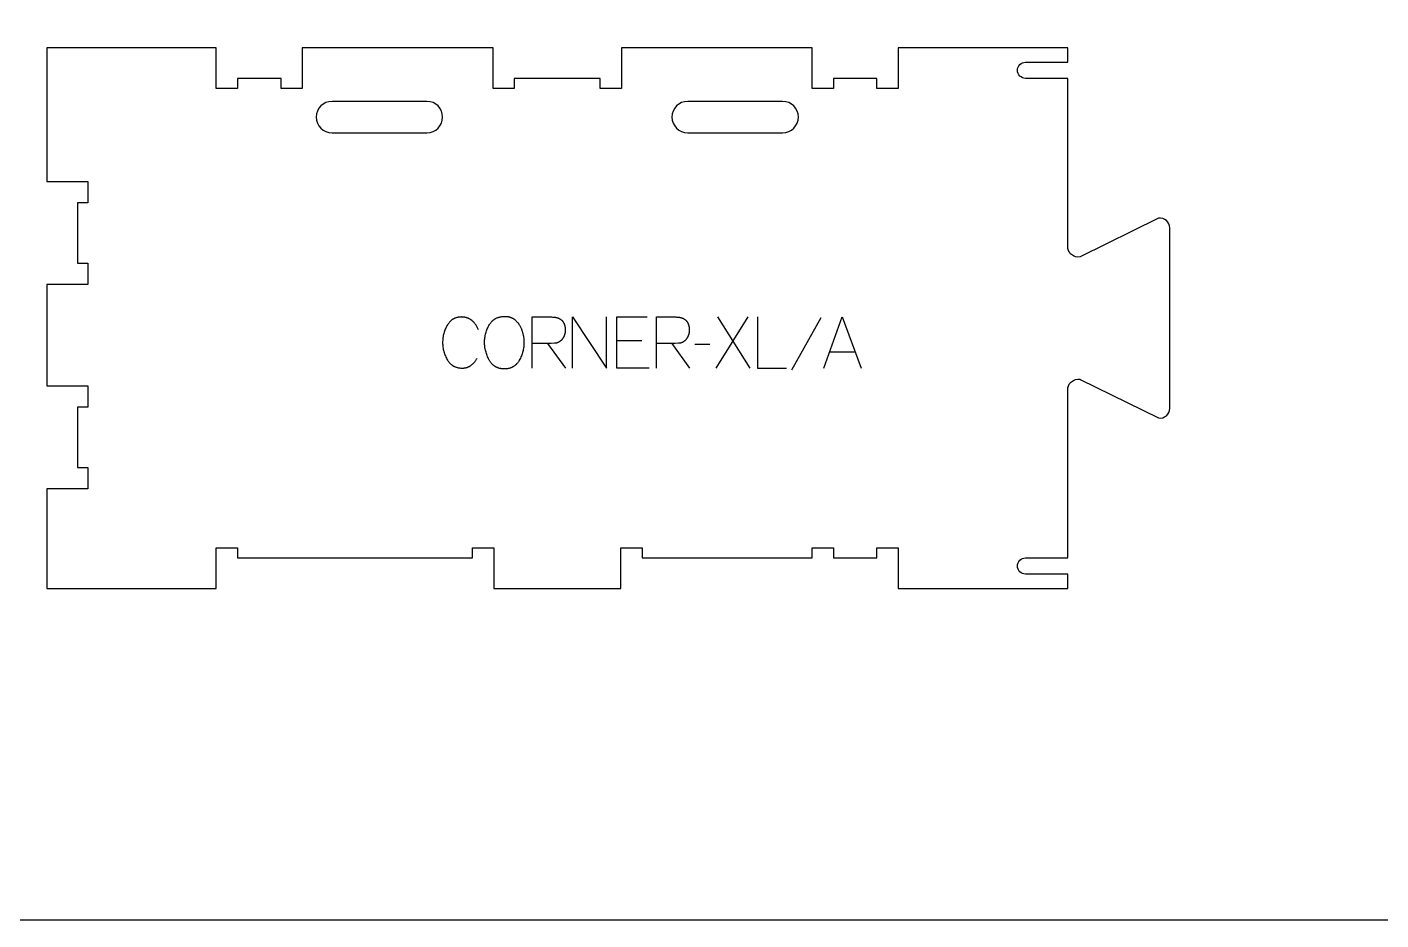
# Model space of a CAD drawing. Extents: x -31012 to -27828, y -17593 to -11999.
# Drawn here: x -29955 to -29159, y -15102 to -14578 of the extents above; entities that cross this region are included whole.
import ezdxf

# ---------------------------------------------------------------- set-up
doc = ezdxf.new("R2010")
doc.units = 0
for name, color, linetype in [('0_SHEET_SPRUCEPLY_2440X122', 1, 'CONTINUOUS'), ('1_ANYTOOL_1MMDEEP_LABELS_S', 2, 'CONTINUOUS'), ('3_ANYTOOL_CUTTHROUGH_INSID', 4, 'CONTINUOUS'), ('4_ANYTOOL_CUTTHROUGH_OUTSI', 5, 'CONTINUOUS')]:
    doc.layers.add(name, color=color, linetype=linetype)

msp = doc.modelspace()

# ---------------------------------------------------------------- linework, layer by layer
at = {"layer": '0_SHEET_SPRUCEPLY_2440X122'}
msp.add_lwpolyline([(-30640.2, -13881.71), (-30640.2, -15101.71), (-28200.2, -15101.71), (-28200.2, -13881.71)], close=True, dxfattribs=at)
at = {"layer": '1_ANYTOOL_1MMDEEP_LABELS_S'}
for points in [[(-29689.54, -14755.27), (-29689.7, -14754.87), (-29689.87, -14754.47), (-29690.05, -14754.09), (-29690.24, -14753.71), (-29690.44, -14753.35), (-29690.65, -14752.99), (-29690.87, -14752.64), (-29691.1, -14752.3), (-29691.34, -14751.97), (-29691.59, -14751.64), (-29691.85, -14751.33), (-29692.12, -14751.02), (-29692.4, -14750.73), (-29692.69, -14750.44), (-29692.99, -14750.16), (-29693.29, -14749.89), (-29693.45, -14749.76), (-29693.61, -14749.64), (-29693.77, -14749.51), (-29693.94, -14749.4), (-29694.1, -14749.28), (-29694.27, -14749.17), (-29694.44, -14749.07), (-29694.62, -14748.96), (-29694.79, -14748.87), (-29694.97, -14748.77), (-29695.15, -14748.68), (-29695.33, -14748.6), (-29695.51, -14748.52), (-29695.7, -14748.44), (-29695.89, -14748.37), (-29696.07, -14748.3), (-29696.27, -14748.24), (-29696.46, -14748.18), (-29696.66, -14748.12), (-29696.86, -14748.07), (-29697.06, -14748.02), (-29697.26, -14747.98), (-29697.46, -14747.94), (-29697.67, -14747.9), (-29697.88, -14747.87), (-29698.09, -14747.85), (-29698.3, -14747.82), (-29698.52, -14747.8), (-29698.74, -14747.79), (-29698.96, -14747.78), (-29699.18, -14747.77), (-29699.4, -14747.77), (-29699.74, -14747.78), (-29700.08, -14747.79), (-29700.41, -14747.81), (-29700.74, -14747.84), (-29701.06, -14747.89), (-29701.38, -14747.94), (-29701.69, -14748), (-29702, -14748.06), (-29702.3, -14748.14), (-29702.59, -14748.23), (-29702.88, -14748.33), (-29703.17, -14748.43), (-29703.44, -14748.55), (-29703.58, -14748.61), (-29703.72, -14748.67), (-29703.85, -14748.73), (-29703.99, -14748.8), (-29704.12, -14748.87), (-29704.25, -14748.94), (-29704.38, -14749.02), (-29704.51, -14749.1), (-29704.63, -14749.17), (-29704.76, -14749.26), (-29704.88, -14749.34), (-29705.01, -14749.43), (-29705.13, -14749.51), (-29705.25, -14749.6), (-29705.49, -14749.79), (-29705.72, -14749.99), (-29705.94, -14750.2), (-29706.16, -14750.41), (-29706.38, -14750.64), (-29706.59, -14750.87), (-29706.79, -14751.11), (-29706.99, -14751.36), (-29707.19, -14751.63), (-29707.38, -14751.9), (-29707.56, -14752.18), (-29707.74, -14752.46), (-29708.08, -14753.05), (-29708.4, -14753.65), (-29708.69, -14754.26), (-29708.97, -14754.87), (-29709.22, -14755.49), (-29709.45, -14756.11), (-29709.66, -14756.75), (-29709.84, -14757.39), (-29710.01, -14758.03), (-29710.15, -14758.69), (-29710.27, -14759.35), (-29710.37, -14760.02), (-29710.45, -14760.7), (-29710.5, -14761.38), (-29710.53, -14762.07), (-29710.54, -14762.77), (-29710.53, -14763.47), (-29710.5, -14764.16), (-29710.44, -14764.84), (-29710.37, -14765.52), (-29710.27, -14766.19), (-29710.14, -14766.85), (-29710, -14767.51), (-29709.92, -14767.83), (-29709.83, -14768.15), (-29709.74, -14768.48), (-29709.64, -14768.8), (-29709.54, -14769.11), (-29709.43, -14769.43), (-29709.32, -14769.74), (-29709.2, -14770.06), (-29708.94, -14770.67), (-29708.66, -14771.29), (-29708.36, -14771.89), (-29708.04, -14772.49), (-29707.69, -14773.08), (-29707.51, -14773.37), (-29707.33, -14773.65), (-29707.13, -14773.92), (-29706.94, -14774.18), (-29706.73, -14774.43), (-29706.52, -14774.67), (-29706.31, -14774.91), (-29706.09, -14775.13), (-29705.86, -14775.35), (-29705.63, -14775.55), (-29705.39, -14775.75), (-29705.27, -14775.85), (-29705.14, -14775.94), (-29705.02, -14776.03), (-29704.89, -14776.12), (-29704.77, -14776.2), (-29704.64, -14776.29), (-29704.51, -14776.37), (-29704.38, -14776.45), (-29704.24, -14776.52), (-29704.11, -14776.6), (-29703.97, -14776.67), (-29703.84, -14776.74), (-29703.56, -14776.87), (-29703.28, -14777), (-29702.99, -14777.11), (-29702.69, -14777.22), (-29702.39, -14777.31), (-29702.08, -14777.4), (-29701.77, -14777.48), (-29701.45, -14777.55), (-29701.13, -14777.61), (-29700.8, -14777.66), (-29700.46, -14777.7), (-29700.12, -14777.73), (-29699.77, -14777.75), (-29699.42, -14777.77), (-29699.06, -14777.77), (-29698.68, -14777.76), (-29698.3, -14777.75), (-29698.12, -14777.73), (-29697.93, -14777.71), (-29697.75, -14777.69), (-29697.57, -14777.67), (-29697.4, -14777.64), (-29697.22, -14777.61), (-29697.05, -14777.58), (-29696.88, -14777.54), (-29696.71, -14777.5), (-29696.54, -14777.46), (-29696.37, -14777.41), (-29696.21, -14777.36), (-29696.05, -14777.31), (-29695.89, -14777.26), (-29695.73, -14777.2), (-29695.57, -14777.13), (-29695.41, -14777.07), (-29695.26, -14777), (-29695.11, -14776.93), (-29694.96, -14776.85), (-29694.81, -14776.78), (-29694.67, -14776.7), (-29694.52, -14776.61), (-29694.38, -14776.52), (-29694.24, -14776.43), (-29694.1, -14776.34), (-29693.96, -14776.24), (-29693.83, -14776.14), (-29693.56, -14775.94), (-29693.31, -14775.72), (-29693.05, -14775.5), (-29692.8, -14775.27), (-29692.56, -14775.03), (-29692.32, -14774.79), (-29692.09, -14774.54), (-29691.86, -14774.28), (-29691.64, -14774.01), (-29691.42, -14773.74), (-29691.21, -14773.46), (-29691, -14773.17), (-29690.8, -14772.87), (-29690.61, -14772.57), (-29690.41, -14772.26), (-29690.23, -14771.94)], [(-29657.87, -14777.77), (-29657.87, -14747.77), (-29646.52, -14747.77), (-29646.03, -14747.78), (-29645.55, -14747.8), (-29645.32, -14747.82), (-29645.09, -14747.84), (-29644.87, -14747.86), (-29644.65, -14747.89), (-29644.43, -14747.93), (-29644.22, -14747.96), (-29644.01, -14748), (-29643.81, -14748.05), (-29643.61, -14748.09), (-29643.41, -14748.15), (-29643.22, -14748.2), (-29643.03, -14748.26), (-29642.84, -14748.32), (-29642.66, -14748.39), (-29642.49, -14748.46), (-29642.31, -14748.54), (-29642.14, -14748.62), (-29641.98, -14748.7), (-29641.82, -14748.78), (-29641.66, -14748.87), (-29641.5, -14748.97), (-29641.35, -14749.07), (-29641.21, -14749.17), (-29641.07, -14749.27), (-29640.93, -14749.38), (-29640.79, -14749.49), (-29640.66, -14749.61), (-29640.54, -14749.73), (-29640.41, -14749.86), (-29640.3, -14749.98), (-29640.18, -14750.12), (-29640.07, -14750.25), (-29639.96, -14750.39), (-29639.86, -14750.54), (-29639.76, -14750.68), (-29639.67, -14750.83), (-29639.57, -14750.99), (-29639.49, -14751.15), (-29639.4, -14751.31), (-29639.32, -14751.48), (-29639.25, -14751.65), (-29639.17, -14751.82), (-29639.11, -14752), (-29639.04, -14752.18), (-29638.98, -14752.37), (-29638.93, -14752.56), (-29638.87, -14752.75), (-29638.82, -14752.95), (-29638.78, -14753.15), (-29638.74, -14753.35), (-29638.7, -14753.56), (-29638.67, -14753.78), (-29638.64, -14753.99), (-29638.61, -14754.21), (-29638.59, -14754.44), (-29638.58, -14754.66), (-29638.55, -14755.13), (-29638.54, -14755.61), (-29638.55, -14755.79), (-29638.55, -14755.97), (-29638.56, -14756.14), (-29638.57, -14756.31), (-29638.59, -14756.49), (-29638.61, -14756.66), (-29638.63, -14756.83), (-29638.66, -14757), (-29638.69, -14757.17), (-29638.72, -14757.34), (-29638.75, -14757.5), (-29638.79, -14757.67), (-29638.84, -14757.83), (-29638.88, -14758), (-29638.94, -14758.16), (-29638.99, -14758.32), (-29639.05, -14758.49), (-29639.11, -14758.65), (-29639.17, -14758.81), (-29639.24, -14758.97), (-29639.31, -14759.12), (-29639.39, -14759.28), (-29639.46, -14759.44), (-29639.54, -14759.59), (-29639.63, -14759.75), (-29639.72, -14759.9), (-29639.81, -14760.05), (-29639.91, -14760.2), (-29640.01, -14760.35), (-29640.11, -14760.5), (-29640.21, -14760.65), (-29640.32, -14760.8), (-29640.44, -14760.94), (-29640.55, -14761.09), (-29640.67, -14761.22), (-29640.79, -14761.35), (-29640.91, -14761.48), (-29641.03, -14761.6), (-29641.16, -14761.72), (-29641.29, -14761.84), (-29641.42, -14761.95), (-29641.55, -14762.05), (-29641.69, -14762.15), (-29641.83, -14762.25), (-29641.97, -14762.34), (-29642.11, -14762.43), (-29642.26, -14762.51), (-29642.41, -14762.59), (-29642.56, -14762.66), (-29642.71, -14762.73), (-29642.87, -14762.8), (-29643.02, -14762.86), (-29643.18, -14762.92), (-29643.35, -14762.97), (-29643.51, -14763.01), (-29643.68, -14763.06), (-29643.85, -14763.1), (-29644.02, -14763.13), (-29644.19, -14763.16), (-29644.37, -14763.19), (-29644.55, -14763.21), (-29644.73, -14763.22), (-29644.92, -14763.23), (-29646.84, -14763.31), (-29648.87, -14763.33), (-29657.83, -14763.33)], [(-29634.34, -14777.77), (-29634.34, -14747.77), (-29614.29, -14777.77), (-29614.29, -14747.77)], [(-29589.3, -14777.77), (-29608.24, -14777.77), (-29608.24, -14747.77), (-29590.42, -14747.77)], [(-29585.02, -14777.77), (-29585.02, -14747.77), (-29573.66, -14747.77), (-29573.17, -14747.78), (-29572.69, -14747.8), (-29572.46, -14747.82), (-29572.23, -14747.84), (-29572.01, -14747.86), (-29571.79, -14747.89), (-29571.57, -14747.93), (-29571.36, -14747.96), (-29571.15, -14748), (-29570.95, -14748.05), (-29570.75, -14748.09), (-29570.55, -14748.15), (-29570.36, -14748.2), (-29570.17, -14748.26), (-29569.99, -14748.32), (-29569.81, -14748.39), (-29569.63, -14748.46), (-29569.46, -14748.54), (-29569.29, -14748.62), (-29569.12, -14748.7), (-29568.96, -14748.78), (-29568.8, -14748.87), (-29568.65, -14748.97), (-29568.5, -14749.07), (-29568.35, -14749.17), (-29568.21, -14749.27), (-29568.07, -14749.38), (-29567.94, -14749.49), (-29567.81, -14749.61), (-29567.68, -14749.73), (-29567.56, -14749.86), (-29567.44, -14749.98), (-29567.32, -14750.12), (-29567.21, -14750.25), (-29567.11, -14750.39), (-29567, -14750.54), (-29566.9, -14750.68), (-29566.81, -14750.83), (-29566.72, -14750.99), (-29566.63, -14751.15), (-29566.55, -14751.31), (-29566.47, -14751.48), (-29566.39, -14751.65), (-29566.32, -14751.82), (-29566.25, -14752), (-29566.19, -14752.18), (-29566.13, -14752.37), (-29566.07, -14752.56), (-29566.02, -14752.75), (-29565.97, -14752.95), (-29565.92, -14753.15), (-29565.88, -14753.35), (-29565.84, -14753.56), (-29565.81, -14753.78), (-29565.78, -14753.99), (-29565.76, -14754.21), (-29565.74, -14754.44), (-29565.72, -14754.66), (-29565.7, -14755.13), (-29565.69, -14755.61), (-29565.69, -14755.79), (-29565.69, -14755.97), (-29565.7, -14756.14), (-29565.72, -14756.31), (-29565.73, -14756.49), (-29565.75, -14756.66), (-29565.77, -14756.83), (-29565.8, -14757), (-29565.83, -14757.17), (-29565.86, -14757.34), (-29565.9, -14757.5), (-29565.94, -14757.67), (-29565.98, -14757.83), (-29566.03, -14758), (-29566.08, -14758.16), (-29566.13, -14758.32), (-29566.19, -14758.49), (-29566.25, -14758.65), (-29566.31, -14758.81), (-29566.38, -14758.97), (-29566.45, -14759.12), (-29566.53, -14759.28), (-29566.61, -14759.44), (-29566.69, -14759.59), (-29566.77, -14759.75), (-29566.86, -14759.9), (-29566.95, -14760.05), (-29567.05, -14760.2), (-29567.15, -14760.35), (-29567.25, -14760.5), (-29567.36, -14760.65), (-29567.47, -14760.8), (-29567.58, -14760.94), (-29567.69, -14761.09), (-29567.81, -14761.22), (-29567.93, -14761.35), (-29568.05, -14761.48), (-29568.18, -14761.6), (-29568.3, -14761.72), (-29568.43, -14761.84), (-29568.56, -14761.95), (-29568.7, -14762.05), (-29568.83, -14762.15), (-29568.97, -14762.25), (-29569.11, -14762.34), (-29569.26, -14762.43), (-29569.4, -14762.51), (-29569.55, -14762.59), (-29569.7, -14762.66), (-29569.85, -14762.73), (-29570.01, -14762.8), (-29570.17, -14762.86), (-29570.33, -14762.92), (-29570.49, -14762.97), (-29570.65, -14763.01), (-29570.82, -14763.06), (-29570.99, -14763.1), (-29571.16, -14763.13), (-29571.34, -14763.16), (-29571.51, -14763.19), (-29571.69, -14763.21), (-29571.87, -14763.22), (-29572.06, -14763.23), (-29573.98, -14763.31), (-29576.02, -14763.33), (-29584.97, -14763.33)], [(-29531.23, -14747.77), (-29550.13, -14777.77)], [(-29529.99, -14777.77), (-29548.93, -14747.77)], [(-29525.7, -14747.77), (-29525.7, -14777.77), (-29508.6, -14777.77)], [(-29488.46, -14748.24), (-29505.64, -14779.01)], [(-29486.74, -14777.77), (-29475.86, -14747.77), (-29464.8, -14777.77)], [(-29648.87, -14763.33), (-29638.42, -14777.81)], [(-29593.59, -14761.7), (-29608.24, -14761.7)], [(-29576.02, -14763.33), (-29565.56, -14777.81)], [(-29553.56, -14763.89), (-29562.34, -14763.97)], [(-29483.27, -14768.21), (-29468.36, -14768.21)]]:
    msp.add_lwpolyline(points, dxfattribs=at)
msp.add_lwpolyline([(-29673.9, -14747.43), (-29673.53, -14747.43), (-29673.17, -14747.45), (-29672.81, -14747.48), (-29672.46, -14747.52), (-29672.29, -14747.55), (-29672.11, -14747.57), (-29671.95, -14747.6), (-29671.78, -14747.64), (-29671.61, -14747.67), (-29671.45, -14747.71), (-29671.29, -14747.75), (-29671.13, -14747.8), (-29670.97, -14747.85), (-29670.81, -14747.9), (-29670.66, -14747.95), (-29670.5, -14748.01), (-29670.35, -14748.06), (-29670.2, -14748.13), (-29670.05, -14748.19), (-29669.91, -14748.26), (-29669.76, -14748.33), (-29669.62, -14748.4), (-29669.48, -14748.48), (-29669.34, -14748.56), (-29669.2, -14748.64), (-29669.07, -14748.73), (-29668.93, -14748.82), (-29668.8, -14748.91), (-29668.54, -14749.09), (-29668.29, -14749.29), (-29668.04, -14749.49), (-29667.8, -14749.7), (-29667.56, -14749.91), (-29667.33, -14750.13), (-29667.11, -14750.35), (-29666.89, -14750.58), (-29666.68, -14750.82), (-29666.47, -14751.06), (-29666.27, -14751.31), (-29666.07, -14751.57), (-29665.88, -14751.83), (-29665.7, -14752.1), (-29665.52, -14752.38), (-29665.35, -14752.66), (-29665.19, -14752.94), (-29665.03, -14753.23), (-29664.87, -14753.53), (-29664.72, -14753.82), (-29664.58, -14754.12), (-29664.44, -14754.43), (-29664.31, -14754.73), (-29664.18, -14755.05), (-29664.06, -14755.36), (-29663.95, -14755.68), (-29663.84, -14756), (-29663.74, -14756.33), (-29663.64, -14756.66), (-29663.55, -14756.99), (-29663.46, -14757.33), (-29663.38, -14757.67), (-29663.23, -14758.35), (-29663.11, -14759.03), (-29663, -14759.7), (-29662.91, -14760.36), (-29662.85, -14761.02), (-29662.8, -14761.66), (-29662.77, -14762.31), (-29662.76, -14762.94), (-29662.77, -14763.58), (-29662.8, -14764.22), (-29662.86, -14764.85), (-29662.93, -14765.49), (-29663.03, -14766.13), (-29663.15, -14766.77), (-29663.29, -14767.4), (-29663.45, -14768.04), (-29663.63, -14768.68), (-29663.84, -14769.32), (-29664.07, -14769.95), (-29664.31, -14770.59), (-29664.58, -14771.23), (-29664.88, -14771.87), (-29665.19, -14772.5), (-29665.52, -14773.14), (-29665.7, -14773.46), (-29665.88, -14773.76), (-29666.07, -14774.05), (-29666.26, -14774.34), (-29666.46, -14774.61), (-29666.67, -14774.88), (-29666.89, -14775.13), (-29667.1, -14775.37), (-29667.22, -14775.49), (-29667.33, -14775.61), (-29667.45, -14775.72), (-29667.56, -14775.83), (-29667.68, -14775.94), (-29667.8, -14776.05), (-29667.92, -14776.15), (-29668.05, -14776.25), (-29668.17, -14776.35), (-29668.3, -14776.44), (-29668.42, -14776.54), (-29668.55, -14776.63), (-29668.68, -14776.72), (-29668.82, -14776.8), (-29668.95, -14776.89), (-29669.09, -14776.97), (-29669.22, -14777.05), (-29669.36, -14777.12), (-29669.5, -14777.2), (-29669.64, -14777.27), (-29669.79, -14777.33), (-29669.93, -14777.4), (-29670.08, -14777.46), (-29670.23, -14777.53), (-29670.38, -14777.58), (-29670.53, -14777.64), (-29670.68, -14777.69), (-29670.83, -14777.74), (-29671.15, -14777.84), (-29671.47, -14777.92), (-29671.79, -14778), (-29672.12, -14778.06), (-29672.46, -14778.12), (-29672.81, -14778.16), (-29673.16, -14778.2), (-29673.51, -14778.22), (-29673.88, -14778.24), (-29674.24, -14778.24), (-29674.63, -14778.24), (-29675, -14778.22), (-29675.37, -14778.2), (-29675.73, -14778.16), (-29676.09, -14778.12), (-29676.44, -14778.06), (-29676.78, -14777.99), (-29677.12, -14777.92), (-29677.45, -14777.83), (-29677.77, -14777.74), (-29677.93, -14777.68), (-29678.08, -14777.63), (-29678.24, -14777.57), (-29678.39, -14777.51), (-29678.55, -14777.45), (-29678.7, -14777.39), (-29678.85, -14777.32), (-29678.99, -14777.25), (-29679.14, -14777.18), (-29679.28, -14777.1), (-29679.42, -14777.03), (-29679.56, -14776.95), (-29679.7, -14776.86), (-29679.84, -14776.78), (-29679.98, -14776.69), (-29680.11, -14776.6), (-29680.24, -14776.51), (-29680.37, -14776.41), (-29680.5, -14776.32), (-29680.63, -14776.22), (-29680.75, -14776.11), (-29680.88, -14776.01), (-29681, -14775.9), (-29681.12, -14775.79), (-29681.24, -14775.68), (-29681.36, -14775.56), (-29681.47, -14775.45), (-29681.59, -14775.33), (-29681.7, -14775.2), (-29681.81, -14775.08), (-29682.02, -14774.82), (-29682.23, -14774.55), (-29682.44, -14774.27), (-29682.63, -14773.98), (-29682.82, -14773.68), (-29683, -14773.38), (-29683.18, -14773.06), (-29683.51, -14772.41), (-29683.83, -14771.76), (-29684.12, -14771.11), (-29684.39, -14770.46), (-29684.64, -14769.81), (-29684.86, -14769.16), (-29685.07, -14768.51), (-29685.25, -14767.86), (-29685.42, -14767.21), (-29685.56, -14766.56), (-29685.67, -14765.91), (-29685.77, -14765.25), (-29685.85, -14764.6), (-29685.9, -14763.95), (-29685.93, -14763.3), (-29685.94, -14762.64), (-29685.93, -14761.95), (-29685.9, -14761.26), (-29685.84, -14760.58), (-29685.76, -14759.9), (-29685.66, -14759.23), (-29685.54, -14758.57), (-29685.39, -14757.91), (-29685.22, -14757.26), (-29685.03, -14756.61), (-29684.81, -14755.97), (-29684.58, -14755.34), (-29684.32, -14754.71), (-29684.03, -14754.08), (-29683.73, -14753.47), (-29683.4, -14752.86), (-29683.05, -14752.25), (-29682.87, -14751.95), (-29682.68, -14751.67), (-29682.48, -14751.39), (-29682.28, -14751.12), (-29682.07, -14750.86), (-29681.85, -14750.61), (-29681.62, -14750.37), (-29681.39, -14750.14), (-29681.28, -14750.03), (-29681.16, -14749.92), (-29681.04, -14749.81), (-29680.91, -14749.71), (-29680.79, -14749.6), (-29680.67, -14749.5), (-29680.54, -14749.41), (-29680.41, -14749.31), (-29680.28, -14749.22), (-29680.15, -14749.13), (-29680.01, -14749.04), (-29679.88, -14748.95), (-29679.74, -14748.87), (-29679.6, -14748.79), (-29679.46, -14748.71), (-29679.32, -14748.63), (-29679.17, -14748.56), (-29679.03, -14748.49), (-29678.73, -14748.35), (-29678.43, -14748.22), (-29678.12, -14748.11), (-29677.81, -14748), (-29677.48, -14747.9), (-29677.16, -14747.81), (-29676.82, -14747.73), (-29676.48, -14747.66), (-29676.13, -14747.6), (-29675.77, -14747.55), (-29675.41, -14747.5), (-29675.05, -14747.47), (-29674.67, -14747.45), (-29674.29, -14747.43)], close=True, dxfattribs=at)
at = {"layer": '3_ANYTOOL_CUTTHROUGH_INSID', "color": 4}
for points in [[(-29775.5, -14639.7), (-29719.8, -14639.7, 1), (-29719.8, -14621.2), (-29775.5, -14621.2, 1)], [(-29510.89, -14621.2), (-29566.59, -14621.2, 1), (-29566.59, -14639.7), (-29510.89, -14639.7, 1)]]:
    msp.add_lwpolyline(points, format="xyb", close=True, dxfattribs=at)
at = {"layer": '4_ANYTOOL_CUTTHROUGH_OUTSI', "color": 5}
msp.add_lwpolyline([(-29493.2, -14883.2), (-29480.95, -14883.2), (-29480.95, -14889.2), (-29455.45, -14889.2), (-29455.45, -14883.2), (-29442.95, -14883.2), (-29442.95, -14907.2), (-29343.45, -14907.2), (-29343.45, -14898.7), (-29368.2, -14898.7), (-29368.2, -14898.7, -1), (-29368.2, -14889.2), (-29343.45, -14889.2), (-29343.45, -14790.53), (-29343.45, -14790.53), (-29343.45, -14790.37), (-29343.44, -14790.2), (-29343.43, -14790.04), (-29343.41, -14789.87), (-29343.39, -14789.7), (-29343.37, -14789.54), (-29343.34, -14789.37), (-29343.3, -14789.2), (-29343.27, -14789.04), (-29343.22, -14788.87), (-29343.17, -14788.71), (-29343.12, -14788.54), (-29343.07, -14788.38), (-29343, -14788.22), (-29342.94, -14788.06), (-29342.87, -14787.9), (-29342.79, -14787.75), (-29342.71, -14787.6), (-29342.63, -14787.44), (-29342.54, -14787.3), (-29342.45, -14787.15), (-29342.36, -14787.01), (-29342.26, -14786.87), (-29342.16, -14786.73), (-29342.05, -14786.6), (-29341.95, -14786.47), (-29341.83, -14786.34), (-29341.72, -14786.22), (-29341.6, -14786.1), (-29341.48, -14785.98), (-29341.36, -14785.87), (-29341.24, -14785.76, -0.220464), (-29336.17, -14784.37), (-29336.13, -14784.37), (-29336.1, -14784.39), (-29290.11, -14807.04), (-29290.11, -14807.04, 0.461531), (-29283.45, -14801.37), (-29283.45, -14695.53, 0.461531), (-29290.11, -14689.85), (-29336.1, -14712.51), (-29336.13, -14712.53), (-29336.17, -14712.53), (-29336.17, -14712.53, -0.220464), (-29341.24, -14711.14), (-29341.36, -14711.03), (-29341.48, -14710.91), (-29341.6, -14710.8), (-29341.72, -14710.68), (-29341.83, -14710.56), (-29341.95, -14710.43), (-29342.05, -14710.3), (-29342.16, -14710.17), (-29342.26, -14710.03), (-29342.36, -14709.89), (-29342.45, -14709.75), (-29342.54, -14709.6), (-29342.63, -14709.45), (-29342.71, -14709.3), (-29342.79, -14709.15), (-29342.87, -14708.99), (-29342.94, -14708.84), (-29343, -14708.68), (-29343.07, -14708.52), (-29343.12, -14708.36), (-29343.17, -14708.19), (-29343.22, -14708.03), (-29343.27, -14707.86), (-29343.3, -14707.7), (-29343.34, -14707.53), (-29343.37, -14707.36), (-29343.39, -14707.2), (-29343.41, -14707.03), (-29343.43, -14706.86), (-29343.44, -14706.7), (-29343.45, -14706.53), (-29343.45, -14706.37), (-29343.45, -14607.7), (-29368.2, -14607.7), (-29368.2, -14607.7, -1), (-29368.2, -14598.2), (-29343.45, -14598.2), (-29343.45, -14589.7), (-29442.95, -14589.7), (-29442.95, -14613.7), (-29455.45, -14613.7), (-29455.45, -14607.7), (-29480.95, -14607.7), (-29480.95, -14613.7), (-29493.45, -14613.7), (-29493.45, -14613.45), (-29493.45, -14589.7), (-29605.45, -14589.7), (-29605.45, -14613.7), (-29617.95, -14613.7), (-29617.95, -14607.7), (-29668.45, -14607.7), (-29668.45, -14613.7), (-29680.95, -14613.7), (-29680.95, -14589.7), (-29792.95, -14589.7), (-29792.95, -14613.7), (-29805.45, -14613.7), (-29805.45, -14607.7), (-29830.95, -14607.7), (-29830.95, -14613.7), (-29843.45, -14613.7), (-29843.45, -14589.7), (-29942.95, -14589.7), (-29942.95, -14668.2), (-29918.95, -14668.2), (-29918.95, -14680.7), (-29924.95, -14680.7), (-29924.95, -14716.2), (-29918.95, -14716.2), (-29918.95, -14728.7), (-29942.95, -14728.7), (-29942.95, -14788.2), (-29918.95, -14788.2), (-29918.95, -14800.7), (-29924.95, -14800.7), (-29924.95, -14836.2), (-29918.95, -14836.2), (-29918.95, -14848.7), (-29942.95, -14848.7), (-29942.95, -14907.2), (-29843.45, -14907.2), (-29843.45, -14883.2), (-29830.95, -14883.2), (-29830.95, -14889.2), (-29793.2, -14889.2), (-29692.95, -14889.2), (-29692.95, -14883.2), (-29680.45, -14883.2), (-29680.45, -14907.2), (-29605.95, -14907.2), (-29605.95, -14883.2), (-29593.45, -14883.2), (-29593.45, -14889.2), (-29493.45, -14889.2), (-29493.45, -14883.2), (-29493.2, -14883.2)], format="xyb", close=True, dxfattribs=at)

doc.saveas('drawing.dxf')
